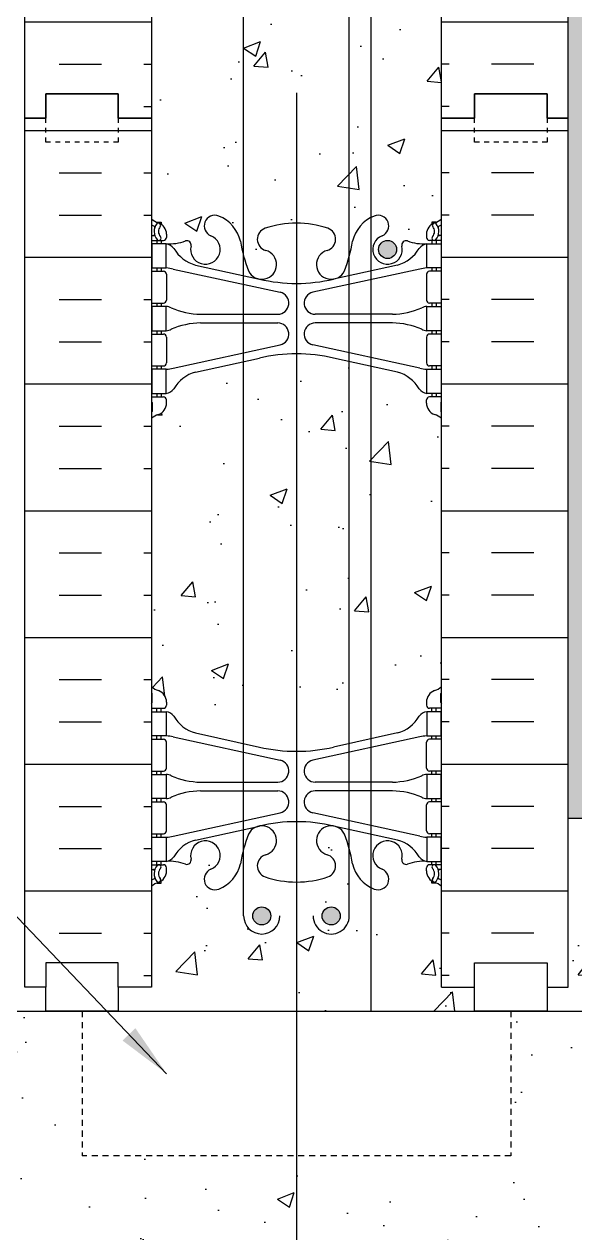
# Model space of a CAD drawing. Header units: inches. Extents: x 199 to 249.2, y 29.3 to 101.
# Drawn here: x 220.39 to 231.78, y 56.04 to 81.08 of the extents above; entities that cross this region are included whole.
import ezdxf

# ---------------------------------------------------------------- set-up
doc = ezdxf.new("R2010")
doc.units = ezdxf.units.IN
doc.header["$MEASUREMENT"] = 0
doc.linetypes.add('DASHED2', pattern=[0.375, 0.25, -0.125])
doc.linetypes.add('HIDDEN2', pattern=[0.1875, 0.125, -0.0625])
for name, color, linetype in [('HATCH', 12, 'Continuous'), ('line25', 2, 'Continuous'), ('LINE3', 3, 'Continuous'), ('LINE50', 5, 'Continuous'), ('LINE9', 9, 'Continuous'), ('TEXT', 4, 'Continuous'), ('Web_Edge', 9, 'Continuous')]:
    doc.layers.add(name, color=color, linetype=linetype)
doc.styles.add('DIM', font='romans.shx', dxfattribs={"width": 0.7})
doc.dimstyles.new('ext_12', dxfattribs={"dimscale": 12, "dimtxt": 0.09375, "dimasz": 0.09375, "dimexe": 0.09375, "dimexo": 0.0625, "dimgap": 0.0625, "dimtad": 1, "dimdec": 1, "dimzin": 3, "dimdsep": 46, "dimlunit": 4, "dimtxsty": 'DIM', "dimcen": 0.09, "dimdle": 0.09375, "dimclrt": 4, "dimadec": 0, "dimazin": 0, "dimtfac": 1, "dimtdec": 1, "dimtmove": 2, "dimatfit": 3, "dimfxl": 1, "dimfrac": 2, "dimtolj": 1, "dimtzin": 0, "dimarcsym": 0})

msp = doc.modelspace()

# ---------------------------------------------------------------- hatches: boundary and pattern name
at = {"layer": 'HATCH'}
h = msp.add_hatch(dxfattribs=at)
h.set_pattern_fill('AR-CONC', color=256, scale=0.5)
h.set_pattern_definition([(49.99999999999999, (0, 0), (3.586300913003767, -0.3137606749129755), [0.375, -4.125]), (355, (0, 0), (-0.693756668065, 3.760960668500059), [0.3, -3.3]), (100.45144446, (0.298858405, -0.02614672), (2.89254423363556, 3.447199954843147), [0.3187009599999999, -3.505710559999999]), (46.18420000000001, (0, 1), (5.336206653357862, -0.8275964039653827), [0.5625, -6.1875]), (96.63563549, (0.444683725, 0.931033465), (4.673309728371142, 4.870593003872752), [0.47805171, -5.258568799999999]), (351.1841639899999, (0, 1), (4.673309725273866, 4.870593001349951), [0.45, -4.950000005]), (21, (0.5, 0.75), (2.984535260592308, -2.013094453326694), [0.375, -4.125]), (326.0000000000001, (0.5, 0.75), (1.216576659607909, 3.625750225234265), [0.3, -3.3]), (71.45144474, (0.74871127, 0.58224213), (4.201111883649856, 1.612655764031769), [0.31870095, -3.50571056]), (37.50000000000001, (0, 0), (0.06079927658645334, 1.664469269156557), [0, -3.26, 0, -3.35, 0, -3.3125]), (7.499999999999999, (0, 0), (1.315347687210743, 1.972058559411801), [0, -1.91, 0, -3.185, 0, -1.2625]), (327.5, (-1.115, 0), (2.669112180862045, -0.1127743586718988), [0, -1.25, 0, -3.9, 0, -5.175]), (317.5, (-1.615, 0), (2.915930846711931, 0.5005249116615886), [0, -1.625, 0, -2.59, 0, -3.675])])
h.paths.add_polyline_path([(229.0226517886006, 90.91552932460948, 0.08241458984433364), (228.8793148351313, 90.99463580117859, -0.3178372451770708), (228.712648168468, 91.23033806155945), (228.7126481684643, 91.29783806156955, -1.129752411930213), (228.7702316841321, 91.42678362848612, -0.2942844303123604), (228.5371488038092, 91.56470058213245, 0.1802479320877592), (228.1126481684238, 91.87144227009055), (227.5648790613991, 91.99182190964733), (227.5648790613991, 84.27650872456537), (228.1126481684238, 84.39688836412215, 0.1802479320877206), (228.5371488038092, 84.70363005208017, -0.2377361625529944), (228.7176481684727, 84.83799257263973), (228.8226481682543, 84.83799257263973), (228.8226481682498, 84.90799257263978), (228.7751481684643, 84.90799257263978, -0.4142135623888782), (228.7126481684643, 84.97049257264315), (228.712648168468, 85.03799257265325, -0.3178372451770486), (228.8793148351313, 85.27369483303409, 0.08241458984433651), (229.0226517886006, 85.35280130960322)])
h.paths.add_polyline_path([(227.5648790613991, 89.45800393014486), (227.116123093678, 89.45800393014486), (227.116123093678, 84.1778885560483), (227.5648790613991, 84.27650872456537)])
h.paths.add_polyline_path([(227.116123093678, 89.45800393014486), (226.4848790613992, 89.45800393014486), (224.9291804835232, 89.45800393014486), (224.9291804835232, 84.1778885560483), (225.2545109776098, 84.1063927978671, 0.0577946906270373), (226.0226517886011, 84.01730630777458, 0.05779469062698253), (226.7907925995916, 84.10639279786713), (227.116123093678, 84.1778885560483)])
h.paths.add_polyline_path([(227.116123093678, 92.0904420781644), (226.7907925995915, 92.1619378363456, 0.05779469062704087), (226.0226517886001, 92.25102432643813, 0.05779469062697688), (225.2545109776097, 92.16193783634559), (224.9291804835232, 92.0904420781644), (224.9291804835232, 89.45800393014486), (226.4848790613992, 89.45800393014486), (227.116123093678, 89.45800393014486)])
h.paths.add_polyline_path([(227.5648790613991, 81.19452258569005, -0.2186815219197751), (227.1825296300793, 81.68503755815638, 0.02649808331861208), (227.116123093678, 81.99577491698597), (227.116123093678, 76.27255571722671, 0.0264980833186196), (227.1825296300793, 76.58329307605639, -0.2186815219197544), (227.5648790613992, 77.07380804852265)])
h.paths.add_polyline_path([(227.116123093678, 81.99577491698597, 0.02662094241525271), (227.0166901758622, 82.29911919007111, 1.553131786923028), (226.6584600765374, 81.87481449842463, -0.7355925422348798), (226.6712449469723, 81.41676792128462, -0.08275514747013606), (226.0226517886006, 81.30867883750489, -0.08275514747013638), (225.3740586302289, 81.4167679212846, -0.7355925422304548), (225.386843500664, 81.8748144984238, 1.553131786919324), (225.0286134013388, 82.29911919007064, 0.02662094241521784), (224.9291804835232, 81.9957749169859), (224.9291804835232, 76.27255571722682, 0.02662094241527095), (225.028613401339, 75.9692114441415, 1.553131786922696), (225.3868435006638, 76.39351613578808, -0.7355925422348797), (225.3740586302289, 76.85156271292809, -0.08275514747013617), (226.0226517886006, 76.95965179670782, -0.08275514747013614), (226.6712449469723, 76.8515627129281, -0.7355925422304541), (226.6584600765372, 76.3935161357889, 1.553131786916183), (227.0166901758621, 75.96921144414117, 0.02662094241529027), (227.116123093678, 76.27255571722671)])
h.paths.add_polyline_path([(229.0226517886006, 79.13416531710635), (229.0226517886006, 81.22318383567612, 0.06439757034050807), (228.9126481684868, 81.28914336093976), (228.8226481684863, 81.28914336093288), (228.8226481684835, 81.33086942085703, -0.2490694201798174), (228.7126481684675, 81.53799257262648), (228.7126481684639, 81.60549257263658, -0.4142135623889448), (228.7751481684639, 81.66799257263995), (228.8226481684617, 81.66799257263993), (228.8226481684572, 81.73799257263994), (228.7176481684722, 81.73799257263994, 0.1004604156420072), (228.3239496984054, 81.68082981679265, -0.6014354320972846), (228.20444622818, 81.78571315921607, 2.182094824738445), (227.794366074315, 81.57280372776697, -1), (227.6309375028862, 81.16428065370532, -0.02439432537858629), (227.5648790613991, 81.19452258569007), (227.5648790613992, 77.07380804852266, -0.02439432537860799), (227.6309375028863, 77.10404998050737, -1), (227.794366074315, 76.69552690644579, 2.182094824737252), (228.2044462281802, 76.48261747499669, -0.6014354320932885), (228.3239496984048, 76.58750081742029, 0.1004604156421776), (228.7176481684722, 76.53033806157276), (228.8226481684572, 76.53033806157276), (228.8226481684617, 76.60033806157277), (228.7751481684639, 76.60033806157276, -0.4142135623889656), (228.7126481684639, 76.66283806157612), (228.7126481684675, 76.73033806158622, -0.2490694201798136), (228.8226481684835, 76.93746121335568), (228.8226481684863, 76.97918727327982), (228.9126481684868, 76.97918727327294, 0.06439757034050785), (229.0226517886006, 77.04514679853658)])
h.paths.add_polyline_path([(228.0951517886008, 76.41234613919852, -1), (227.7201517886008, 76.41234613919852, -1)], flags=16)
h.paths.add_polyline_path([(224.9291804835232, 80.60793153223494), (223.8491804835231, 80.60793153223494), (223.0226517886006, 80.60793153223494), (223.0226517886006, 79.13416531710635), (223.0226517886006, 77.04514679853658, 0.06439757034050997), (223.1326554087144, 76.97918727327294), (223.2226554087149, 76.97918727327982), (223.2226554087177, 76.93746121335568, -0.2490694201798172), (223.3326554087337, 76.73033806158622), (223.3326554087373, 76.66283806157612, -0.4142135623889459), (223.2701554087373, 76.60033806157276), (223.2226554087395, 76.60033806157277), (223.222655408744, 76.53033806157276), (223.327655408729, 76.53033806157276, 0.1004604156424251), (223.7213538787973, 76.58750081742065, -0.6014354320910259), (223.8408573490211, 76.48261747499663, 2.182094824738424), (224.2509375028862, 76.69552690644574, -1), (224.414366074315, 77.10404998050738, -0.24437951135584), (224.8627739471218, 76.58329307605666, 0.02649808331862812), (224.9291804835232, 76.27255571722688)])
h.paths.add_polyline_path([(224.9291804835232, 81.99577491698594, 0.02649808331862201), (224.8627739471219, 81.68503755815622, -0.2443795113559281), (224.4143660743149, 81.16428065370533, -1), (224.2509375028862, 81.57280372776691, 2.182094824737257), (223.840857349021, 81.78571315921602, -0.6014354320394707), (223.7213538788093, 81.68082981678776, 0.1004604156456535), (223.327655408729, 81.73799257263994), (223.222655408744, 81.73799257263994), (223.2226554087395, 81.66799257263993), (223.2701554087373, 81.66799257263995, -0.4142135623889427), (223.3326554087373, 81.60549257263658), (223.3326554087337, 81.53799257262648, -0.2490694201798192), (223.2226554087177, 81.33086942085703), (223.2226554087149, 81.28914336093288), (223.1326554087144, 81.28914336093976, 0.06439757034050848), (223.0226517886006, 81.22318383567612), (223.0226517886006, 80.60793153223494), (223.8491804835231, 80.60793153223494), (224.9291804835232, 80.60793153223494)])
h.paths.add_polyline_path([(226.0226517886006, 74.25102432643813, 0.0577946906270204), (225.2545109776096, 74.16193783634556), (224.9291804835232, 74.0904420781644), (224.9291804835232, 66.17788855604832), (225.2545109776098, 66.10639279786709, 0.05779469062700152), (226.0226517886006, 66.01730630777458)])
h.paths.add_polyline_path([(227.116123093678, 74.09044207816441), (226.7907925995916, 74.16193783634557, 0.05779469062701707), (226.0226517886006, 74.25102432643813), (226.0226517886006, 66.01730630777458, 0.0577946906270165), (226.7907925995916, 66.10639279786713), (227.116123093678, 66.17788855604829)])
h.paths.add_polyline_path([(227.5648790613992, 73.99182190964733), (227.116123093678, 74.09044207816441), (227.116123093678, 66.17788855604829), (227.5648790613992, 66.27650872456537)])
h.paths.add_polyline_path([(229.0226517886006, 72.91552932460948, 0.08241458984433214), (228.8793148351313, 72.99463580117859, -0.3178372451770702), (228.712648168468, 73.23033806155945), (228.7126481684643, 73.29783806156955, -0.4142135623888782), (228.7751481684643, 73.36033806157292), (228.8226481682498, 73.36033806157292), (228.8226481682543, 73.43033806157297), (228.7176481684727, 73.43033806157297, -0.1889729320649002), (228.5617790927842, 73.52518254996244, 0.1963228336438209), (228.1126481684238, 73.87144227009055), (227.5648790613992, 73.99182190964733), (227.5648790613992, 66.27650872456539), (228.1126481684238, 66.39688836412215, 0.1963228336438322), (228.5617790927842, 66.74314808425032, -0.1889729320648419), (228.7176481684727, 66.83799257263973), (228.8226481682543, 66.83799257263973), (228.8226481682498, 66.90799257263978), (228.7751481684643, 66.90799257263978, -0.4142135623888782), (228.7126481684643, 66.97049257264315), (228.712648168468, 67.03799257265325, -0.3178372451770445), (228.8793148351313, 67.27369483303409, 0.08241458984433694), (229.0226517886006, 67.35280130960322)])
h.paths.add_polyline_path([(224.9291804835232, 74.09044207816439), (223.9326554087774, 73.87144227009055, 0.1963228336439633), (223.4835244844168, 73.5251825499621, -0.188972932064472), (223.3276554087284, 73.43033806157297), (223.2226554089468, 73.43033806157297), (223.2226554089514, 73.36033806157292), (223.2701554087369, 73.36033806157292, -0.4142135623888782), (223.3326554087369, 73.29783806156955), (223.3326554087332, 73.23033806155945, -0.3178372451770443), (223.1659887420699, 72.99463580117862, 0.08241458984433689), (223.0226517886006, 72.91552932460948), (223.0226517886006, 67.35280130960322, 0.08241458984433224), (223.1659887420699, 67.27369483303411, -0.31783724517707), (223.3326554087332, 67.03799257265325), (223.3326554087369, 66.97049257264315, -0.4142135623888782), (223.2701554087369, 66.90799257263978), (223.2226554089514, 66.90799257263978), (223.2226554089468, 66.83799257263973), (223.3276554087284, 66.83799257263973, -0.1889729320646667), (223.4835244844169, 66.74314808425048, 0.1963228336439003), (223.9326554087774, 66.39688836412215), (224.9291804835232, 66.1778885560483)])
h.paths.add_polyline_path([(226.0226517886006, 63.30867883750489, -0.08275514747013639), (225.3740586302289, 63.41676792128461, -0.7355925422304368), (225.386843500664, 63.8748144984238, 1.553131786906746), (225.0286134013402, 64.29911919007426, 0.05315652255511358), (224.862773947122, 63.68503755815661, -0.2443795113560741), (224.4143660743149, 63.16428065370533, -1), (224.2509375028862, 63.5728037277669, 2.182094824737262), (223.840857349021, 63.78571315921602, -0.6014354323381078), (223.7213538787375, 63.68082981681354, 0.100460415626342), (223.3276554087291, 63.73799257263994), (223.222655408744, 63.73799257263994), (223.2226554087395, 63.66799257263995), (223.2701554087373, 63.66799257263995, -0.4142135623888782), (223.3326554087373, 63.60549257263658), (223.3326554087337, 63.53799257262648, -0.2490694201798212), (223.2226554087177, 63.33086942085703), (223.2226554087149, 63.28914336093288), (223.1326554087144, 63.28914336093976, 0.0643975703405013), (223.0226517886006, 63.22318383567613), (223.0226517886006, 61.13416531710635), (222.3351517886006, 61.13416531710635), (222.3351517886006, 60.63416531710635), (226.0226517886006, 60.63416531710635)])
h.paths.add_polyline_path([(225.1166804835232, 62.60757992545769, -1), (225.4916804835232, 62.60757992545769, -1)], flags=16)
h.paths.add_polyline_path([(227.5648790613992, 63.19452258569004, -0.2186815219197506), (227.1825296300793, 63.68503755815628, 0.0531565225548757), (227.0166901758622, 64.2991191900713, 1.553131786922456), (226.6584600765374, 63.87481449842464, -0.7355925422348811), (226.6712449469723, 63.41676792128462, -0.08275514747013712), (226.0226517886006, 63.30867883750489), (226.0226517886006, 60.63416531710635), (227.5648790613992, 60.63416531710635)])
h.paths.add_polyline_path([(226.553623093678, 62.60757992545769, -1), (226.928623093678, 62.60757992545769, -1)], flags=16)
h.paths.add_polyline_path([(229.0226517886006, 63.22318383567613, 0.0643975703405012), (228.9126481684868, 63.28914336093976), (228.8226481684863, 63.28914336093288), (228.8226481684835, 63.33086942085703, -0.2490694201798212), (228.7126481684675, 63.53799257262648), (228.7126481684639, 63.60549257263658, -0.4142135623889448), (228.7751481684639, 63.66799257263995), (228.8226481684617, 63.66799257263994), (228.8226481684572, 63.73799257263994), (228.7176481684721, 63.73799257263994, 0.1004604156434692), (228.3239496983999, 63.68082981679054, -0.6014354320747991), (228.20444622818, 63.78571315921607, 2.182094824738471), (227.794366074315, 63.57280372776697, -1), (227.6309375028862, 63.16428065370532, -0.0243943253785752), (227.5648790613992, 63.19452258569004), (227.5648790613992, 60.63416531710636), (229.7101517886006, 60.63416531710636), (229.7101517886006, 61.13416531710635), (229.0226517886006, 61.13416531710635)])
h.paths.add_polyline_path([(229.0226517886006, 97.13416531710635), (229.0226517886005, 99.2231838356762, 0.06439757034045604), (228.9126481684868, 99.28914336093976), (228.8226481684863, 99.28914336093288), (228.8226481684835, 99.33086942085703, -0.2490694201798179), (228.7126481684675, 99.53799257262648), (228.7126481684639, 99.60549257263658, -0.4142135623889448), (228.7751481684639, 99.66799257263995), (228.8226481684617, 99.66799257263993), (228.8226481684572, 99.73799257263994), (228.7176481684722, 99.73799257263994, 0.1004604156421527), (228.3239496984049, 99.68082981679244, -0.6014354320951361), (228.20444622818, 99.78571315921606, 0.1981140704178724), (228.1676973423556, 100.0153623792151), (227.647606234846, 100.0153623792151, 0.4647136103562143), (227.794366074315, 99.57280372776697, -1), (227.6309375028862, 99.16428065370532, -0.02439432537858709), (227.5648790613991, 99.19452258569005), (227.5648790613991, 95.07380804852265, -0.02439432537861765), (227.6309375028863, 95.10404998050737, -1), (227.794366074315, 94.69552690644579, 2.182094824737252), (228.2044462281802, 94.48261747499669, -0.6014354320927149), (228.3239496984047, 94.58750081742033, 0.1004604156422145), (228.7176481684722, 94.53033806157276), (228.8226481684572, 94.53033806157276), (228.8226481684617, 94.60033806157277), (228.7751481684639, 94.60033806157276, -0.4142135623889469), (228.7126481684639, 94.66283806157612), (228.7126481684675, 94.73033806158622, -0.2490694201798184), (228.8226481684835, 94.93746121335568), (228.8226481684863, 94.97918727327982), (228.9126481684868, 94.97918727327294, 0.06439757034050843), (229.0226517886006, 95.04514679853658)])
h.paths.add_polyline_path([(227.5648790613991, 99.19452258569005, -0.2186815219196747), (227.1825296300793, 99.6850375581561, 0.02819155992304487), (227.1107672625681, 100.0153623792151), (227.0226517886006, 100.0153623792151), (226.7894879390895, 99.782198529704, -0.5001835154405188), (226.6712449469723, 99.41676792128462, -0.04255862624563836), (226.3415570923297, 99.33426768294426), (226.0226517886006, 99.0153623792151), (226.0226517886006, 99.30867883750489, -0.08275514747013615), (225.3740586302289, 99.4167679212846, -0.7355925422304503), (225.386843500664, 99.8748144984238, 0.3464975297618164), (225.6089618332736, 100.1799457531645), (225.4299869779757, 100.3006658173636), (225.551260628192, 100.3472184100791, 0.1158664154632628), (225.4458104554848, 100.4385210460993), (225.0226517886006, 100.0153623792151), (224.934536314633, 100.0153623792151, 0.02819155992304342), (224.8627739471219, 99.68503755815611, -0.2443795113558894), (224.4143660743149, 99.16428065370533, -1), (224.2509375028862, 99.57280372776691, 0.4647136103563124), (224.3976973423552, 100.0153623792151), (223.8776062348456, 100.0153623792151, 0.1981140704179446), (223.840857349021, 99.78571315921602, -0.6014354320961791), (223.7213538787957, 99.68082981679267, 0.1004604156419897), (223.327655408729, 99.73799257263994), (223.222655408744, 99.73799257263994), (223.2226554087395, 99.66799257263993), (223.2701554087373, 99.66799257263995, -0.4142135623889448), (223.3326554087373, 99.60549257263658), (223.3326554087337, 99.53799257262648, -0.2490694201798197), (223.2226554087177, 99.33086942085703), (223.2226554087149, 99.28914336093288), (223.1326554087144, 99.28914336093976, 0.06439757034050904), (223.0226517886006, 99.22318383567612), (223.0226517886006, 97.41836489074129), (223.3481326281373, 97.54330527913258), (223.2464016974877, 97.24011847442137), (223.0226517886006, 97.39103969360848), (223.0226517886006, 97.13416531710635), (223.0226517886006, 95.04514679853658, 0.06439757034050851), (223.1326554087144, 94.97918727327294), (223.2226554087149, 94.97918727327982), (223.2226554087177, 94.93746121335568, -0.249069420179818), (223.3326554087337, 94.73033806158622), (223.3326554087373, 94.66283806157612, -0.414213562388948), (223.2701554087373, 94.60033806157276), (223.2226554087395, 94.60033806157277), (223.222655408744, 94.53033806157276), (223.327655408729, 94.53033806157276, 0.1004604156421491), (223.7213538787963, 94.58750081742025, -0.601435432095168), (223.8408573490211, 94.48261747499663, 2.182094824738434), (224.2509375028862, 94.69552690644574, -1), (224.414366074315, 95.10404998050738, -0.2443795113559021), (224.8627739471219, 94.58329307605648, 0.02949457254730983), (224.9387470802498, 94.23792326311134, -0.3742246715988432), (225.9291804835233, 95.09993169206362), (226.1161230936781, 95.09993169206359, -0.3742246715987503), (227.1065564969514, 94.23792326311134, 0.02949457254731274), (227.1825296300793, 94.5832930760565, -0.2186815219197074), (227.5648790613991, 95.07380804852265)])
h.paths.add_polyline_path([(226.3069352692535, 98.7782216265872), (226.0082171981282, 98.804356071401), (226.2491495687578, 99.09148808967107)], flags=16)
h.paths.add_polyline_path([(227.4475155148175, 98.85277296793961), (227.1979455814698, 99.02111001353039), (227.5492472188578, 99.15596207757265)], flags=16)
h.paths.add_polyline_path([(224.9291804835232, 92.0904420781644), (223.9326554087774, 91.87144227009055, 0.1963228336438678), (223.4835244844169, 91.52518254996231, -0.1889729320647602), (223.3276554087284, 91.43033806157297), (223.2226554089468, 91.43033806157297), (223.2226554089514, 91.36033806157292), (223.2701554087369, 91.36033806157292, -0.4142135623888761), (223.3326554087369, 91.29783806156955), (223.3326554087332, 91.23033806155945, -0.3178372451770506), (223.1659887420699, 90.9946358011786, 0.08241458984433603), (223.0226517886006, 90.91552932460948), (223.0226517886006, 89.45800393014486), (224.9291804835232, 89.45800393014486)])
h.paths.add_polyline_path([(224.9291804835232, 89.45800393014486), (223.0226517886006, 89.45800393014486), (223.0226517886006, 85.35280130960322, 0.08241458984433352), (223.1659887420699, 85.27369483303411, -0.3178372451770693), (223.3326554087332, 85.03799257265325), (223.3326554087369, 84.97049257264315, -0.4142135623888782), (223.2701554087369, 84.90799257263978), (223.2226554089514, 84.90799257263978), (223.2226554089468, 84.83799257263973), (223.3276554087284, 84.83799257263973, -0.188972932064653), (223.4835244844169, 84.74314808425049, 0.1963228336439168), (223.9326554087774, 84.39688836412213), (224.9291804835232, 84.1778885560483)])
h = msp.add_hatch(dxfattribs=at)
h.set_pattern_fill('AR-SAND', color=256, scale=0.25, angle=45, style=0)
h.set_pattern_definition([(82.50000000000001, (0, 0), (-0.3517532959774107, 0.3294817806329025), [0, -0.38, 0, -0.425, 0, -0.40625]), (52.49999999999999, (0, 0), (-0.1860343776855215, 0.8117449324259194), [0, -0.205, 0, -0.3425, 0, -0.13125]), (12.5, (-0.2174353352148634, -0.2174353352148633), (0.5495073182225743, 0.5515080957881168), [0, -0.125, 0, -0.45, 0, -0.5875]), (2.499999999999997, (-0.2174353352148634, -0.2174353352148633), (0.3762605408879046, 0.6865657127112752), [0, -0.0625, 0, -0.295, 0, -0.3375])])
h.paths.add_polyline_path([(232.1476517886005, 100.0153623792151), (231.6476517886004, 100.0153623792151), (231.6476517886006, 97.13416531710635), (231.6476517886006, 79.13416531710635), (231.6476517886006, 64.63416531710635), (232.1476517886021, 64.63416531710635)])
h = msp.add_hatch(dxfattribs=at)
h.set_pattern_fill('INSUL', color=256, scale=7, style=0)
h.set_pattern_definition([(0, (-2703.138929922884, -317.8753487456053), (0, 2.625), []), (0, (-2703.138929922884, -317.0003487456053), (0, 2.625), [0.875, -0.875]), (0, (-2703.138929922884, -316.1253487456053), (0, 2.625), [0.875, -0.875])])
h.paths.add_polyline_path([(220.3976517886006, 79.13416531710635), (220.8351517886006, 79.13416531710635), (220.8351517886006, 79.63416531710635), (222.3351517886006, 79.63416531710635), (222.3351517886006, 79.13416531710635), (223.0226517886006, 79.13416531710635), (223.0226517886006, 97.13416531710635), (222.3351517886006, 97.13416531710635), (222.3351517886006, 97.63416531710635), (220.8351517886006, 97.63416531710635), (220.8351517886006, 97.13416531710635), (220.3976517886006, 97.13416531710635)])
h = msp.add_hatch(dxfattribs=at)
h.set_pattern_fill('INSUL', color=256, scale=7, style=0)
h.set_pattern_definition([(180, (3155.184233500085, -317.8753487456053), (0, 2.625), []), (180, (3155.184233500085, -317.0003487456053), (0, 2.625), [0.875, -0.875]), (180, (3155.184233500085, -316.1253487456053), (0, 2.625), [0.875, -0.875])])
h.paths.add_polyline_path([(231.6476517886006, 79.13416531710635), (231.2101517886006, 79.13416531710635), (231.2101517886001, 79.6341653171063), (229.7101517886006, 79.63416531710641), (229.7101517886006, 79.13416531710641), (229.0226517886006, 79.1341653171063), (229.0226517886006, 97.13416531710641), (229.7101517886006, 97.1341653171063), (229.7101517886006, 97.6341653171063), (231.2101517886001, 97.63416531710641), (231.2101517886006, 97.1341653171063), (231.6476517886006, 97.13416531710635)])
h = msp.add_hatch(dxfattribs=at)
h.set_pattern_fill('INSUL', color=256, scale=7, style=0)
h.set_pattern_definition([(0, (-2703.138929922884, -335.8753487456053), (0, 2.625), []), (0, (-2703.138929922884, -335.0003487456053), (0, 2.625), [0.875, -0.875]), (0, (-2703.138929922884, -334.1253487456053), (0, 2.625), [0.875, -0.875])])
h.paths.add_polyline_path([(220.3976517886006, 61.13416531710635), (220.8351517886006, 61.13416531710635), (220.8351517886006, 61.63416531710635), (222.3351517886006, 61.63416531710635), (222.3351517886006, 61.13416531710635), (223.0226517886006, 61.13416531710635), (223.0226517886006, 79.13416531710635), (222.3351517886006, 79.13416531710635), (222.3351517886006, 79.63416531710635), (220.8351517886006, 79.63416531710635), (220.8351517886006, 79.13416531710635), (220.3976517886006, 79.13416531710635)])
h = msp.add_hatch(dxfattribs=at)
h.set_pattern_fill('INSUL', color=256, scale=7, style=0)
h.set_pattern_definition([(180, (3155.184233500085, -335.8753487456053), (0, 2.625), []), (180, (3155.184233500085, -335.0003487456053), (0, 2.625), [0.875, -0.875]), (180, (3155.184233500085, -334.1253487456053), (0, 2.625), [0.875, -0.875])])
h.paths.add_polyline_path([(231.6476517886006, 61.13416531710635), (231.2101517886006, 61.13416531710635), (231.2101517886001, 61.63416531710629), (229.7101517886006, 61.63416531710641), (229.7101517886006, 61.13416531710641), (229.0226517886006, 61.13416531710629), (229.0226517886006, 79.13416531710641), (229.7101517886006, 79.1341653171063), (229.7101517886006, 79.6341653171063), (231.2101517886001, 79.63416531710641), (231.2101517886006, 79.1341653171063), (231.6476517886006, 79.13416531710635)])
h = msp.add_hatch(dxfattribs=at)
h.set_pattern_fill('AR-CONC', color=256, scale=0.5, angle=1, style=0)
h.set_pattern_definition([(51, (0, 0), (3.591230580826696, -0.2511233065023097), [0.375, -4.125]), (356, (0, 0), (-0.7592888197454685, 3.748280132633979), [0.3, -3.3]), (101.4514, (0.2992692052535206, -0.02092691946694936), (2.831944464155655, 3.497154589683885), [0.31870095, -3.50571056]), (47.1842, (-0.01745240643728351, 0.9998476951563913), (5.349836038779046, -0.7343394021712951), [0.5625, -6.1875]), (97.63560000000001, (0.4283672230769162, 0.9386524651984638), (4.58759825445366, 4.951408107247325), [0.47805144, -5.258565]), (352.1842, (-0.01745240643728351, 0.9998476951563913), (4.587594389253899, 4.951411690460441), [0.45, -4.95]), (22, (0.486834542750233, 0.7586119745859352), (3.019214044012298, -1.96070052689655), [0.375, -4.125]), (327, (0.486834542750233, 0.7586119745859352), (1.153113302519168, 3.646430196238836), [0.3, -3.3]), (72.4514, (0.7384356091578219, 0.5952201032835287), (4.172328626442232, 1.685726402824494), [0.31870095, -3.50571056]), (38.50000000000001, (0, 0), (0.03174102237445284, 1.665276856110907), [0, -3.26, 0, -3.35, 0, -3.3125]), (8.5, (0, 0), (1.280730185889973, 1.994714187784866), [0, -1.91, 0, -3.185, 0, -1.2625]), (328.5, (-1.114830180099376, -0.01945943317757112), (2.670673846092011, -0.06617475198372981), [0, -1.25, 0, -3.9, 0, -5.175]), (318.5, (-1.614754027677572, -0.02818563639621287), (2.906751372130045, 0.5513386895730241), [0, -1.625, 0, -2.59, 0, -3.675])])
h.paths.add_polyline_path([(231.6476517886006, 64.63416531710635), (231.6476517886006, 61.13416531710635), (231.2101517886006, 61.13416531710635), (231.2101517886006, 60.63416531710635), (233.6476517886006, 60.63416531710635), (247.6547269711182, 60.63416531710635), (247.6547269711182, 61.25916531710636), (246.6547269711182, 62.25916531710636), (247.6547269711182, 62.25916531710636), (248.6547269711182, 62.25916531710636), (247.6547269711182, 63.25916531710636), (247.6547269711181, 64.63416531710635)])
h = msp.add_hatch(dxfattribs=at)
h.set_pattern_fill('AR-CONC', color=256, scale=0.5, angle=1, style=0)
h.set_pattern_definition([(51, (0, 0), (3.591230580826696, -0.2511233065023097), [0.3749999999999999, -4.124999999999999]), (356, (0, 0), (-0.7592888197454685, 3.748280132633979), [0.3, -3.3]), (101.45144446, (0.2992692106018072, -0.02092693937664123), (2.831941750455917, 3.497156787196365), [0.31870096, -3.50571056]), (47.1842, (-0.01745240643728351, 0.9998476951563913), (5.349837472046096, -0.7343407096767677), [0.5624999999999999, -6.187499999999999]), (97.63563549, (0.4283672230769162, 0.9386524651984638), (4.587594391969651, 4.95141168975386), [0.47805171, -5.258568799999999]), (352.18416399, (-0.01745240643728351, 0.9998476951563913), (4.587594388916875, 4.951411687177387), [0.45, -4.950000005]), (22, (0.486834542750233, 0.7586119745859352), (3.019214044012298, -1.96070052689655), [0.375, -4.125]), (327, (0.486834542750233, 0.7586119745859352), (1.153113302519168, 3.646430196238836), [0.3, -3.3]), (72.45144474, (0.738435711349445, 0.5952202650916627), (4.172327310124123, 1.685729660829792), [0.31870095, -3.50571056]), (38.49999999999999, (0, 0), (0.03174102237445284, 1.665276856110907), [0, -3.26, 0, -3.35, 0, -3.3125]), (8.5, (0, 0), (1.280730185889973, 1.994714187784866), [0, -1.91, 0, -3.185, 0, -1.2625]), (328.5, (-1.114830180099376, -0.01945943317757112), (2.670673846092011, -0.0661747519837296), [0, -1.25, 0, -3.899999999999999, 0, -5.174999999999999]), (318.5, (-1.614754027677572, -0.02818563639621287), (2.906751372130045, 0.5513386895730246), [0, -1.625, 0, -2.59, 0, -3.675])])
h.paths.add_polyline_path([(226.0226517886006, 57.63416531710635), (221.5851517886006, 57.63416531710635), (221.5851517886006, 60.63416531710635), (218.3976517886006, 60.63416531710635), (218.3976517886006, 52.63416531710635), (225.0226517886006, 52.63416531710635), (226.0226517886006, 53.63416531710635)])
h.paths.add_polyline_path([(233.6476517886006, 60.63416531710635), (230.4601517886006, 60.63416531710635), (230.4601517886006, 57.63416531710635), (226.0226517886006, 57.63416531710635), (226.0226517886006, 53.63416531710635), (226.0226517886006, 52.63416531710635), (226.0226517886006, 51.63416531710635), (227.0226517886006, 52.63416531710635), (233.6476517886006, 52.63416531710635)])
at = {"layer": 'LINE3'}
for points in [[(227.7201517886008, 76.41234613919852, 1), (228.0951517886008, 76.41234613919852, 1)], [(225.4916804835232, 62.60757992545769, 1), (225.1166804835232, 62.60757992545769, 1)], [(226.928623093678, 62.60757992545769, 1), (226.553623093678, 62.60757992545769, 1)]]:
    msp.add_hatch(color=256, dxfattribs=at).paths.add_polyline_path(points)

# ---------------------------------------------------------------- linework, layer by layer
at = {"layer": 'HATCH', "linetype": 'HIDDEN2'}
for p, q in [((221.5851517886006, 60.63416531710635), (221.5851517886006, 57.63416531710635)), ((230.4601517886006, 60.63416531710635), (230.4601517886006, 57.63416531710635)), ((230.4601517886006, 57.63416531710635), (221.5851517886006, 57.63416531710635))]:
    msp.add_line(p, q, dxfattribs=at)
at = {"layer": 'line25'}
for p, q in [((223.0226517886006, 97.13416531710635), (223.0226517886006, 79.13416531710635)), ((229.0226517886006, 79.13416531710635), (229.0226517886006, 97.13416531710635)), ((223.0226517886006, 79.13416531710635), (223.0226517886006, 61.13416531710635)), ((229.0226517886006, 61.13416531710635), (229.0226517886006, 79.13416531710635))]:
    msp.add_line(p, q, dxfattribs=at)
at = {"layer": 'LINE3'}
for p, q in [((227.5648790613992, 60.63416531710635), (227.5648790613991, 100.0153623792151)), ((224.9291804835232, 62.60757992545768), (224.9291804835232, 94.09993169206362)), ((227.116123093678, 62.60757992545768), (227.116123093678, 94.09993169206359)), ((226.0226517886006, 79.65437493694822), (226.0226517886006, 53.63416531710635))]:
    msp.add_line(p, q, dxfattribs=at)
for centre in [(227.9076517886008, 76.41234613919852), (225.3041804835232, 62.60757992545769), (226.741123093678, 62.60757992545769)]:
    msp.add_circle(centre, 0.1875, dxfattribs=at)
for centre, start in [((225.3041804835232, 62.60757992545769), 180), ((226.7411230936779, 62.60757992545768), 179.9999999999989)]:
    msp.add_arc(centre, 0.3750000000000568, start, 0, dxfattribs=at)
at = {"layer": 'LINE50'}
for p, q in [((220.3976517886006, 79.13416531710635), (220.3976517886006, 97.13416531710635)), ((231.6476517886006, 79.13416531710635), (231.6476517886006, 97.13416531710635)), ((220.3976517886006, 61.13416531710635), (220.3976517886006, 79.13416531710635)), ((231.6476517886006, 61.13416531710635), (231.6476517886006, 79.13416531710635))]:
    msp.add_line(p, q, dxfattribs=at)
at = {"layer": 'LINE50', "color": 5}
for p, q in [((231.6476517886006, 64.63416531710635), (247.6547269711181, 64.63416531710635)), ((218.3976517886006, 60.63416531710635), (233.6476517886006, 60.63416531710635))]:
    msp.add_line(p, q, dxfattribs=at)
at = {"layer": 'LINE50'}
for points in [[(223.0226517886006, 79.13416531710635), (222.3351517886006, 79.13416531710635), (222.3351517886006, 79.63416531710635), (220.8351517886006, 79.63416531710635), (220.8351517886006, 79.13416531710635), (220.3976517886006, 79.13416531710635)], [(220.3976517886006, 79.13416531710635), (220.8351517886006, 79.13416531710635), (220.8351517886006, 79.63416531710635), (222.3351517886006, 79.63416531710635), (222.3351517886006, 79.13416531710635), (223.0226517886006, 79.13416531710635)], [(229.0226517886006, 79.13416531710635), (229.7101517886006, 79.13416531710635), (229.7101517886006, 79.63416531710635), (231.2101517886006, 79.63416531710635), (231.2101517886006, 79.13416531710635), (231.6476517886006, 79.13416531710635)], [(231.6476517886006, 79.13416531710635), (231.2101517886006, 79.13416531710635), (231.2101517886006, 79.63416531710635), (229.7101517886006, 79.63416531710635), (229.7101517886006, 79.13416531710635), (229.0226517886006, 79.13416531710635)], [(223.0226517886006, 61.13416531710635), (222.3351517886006, 61.13416531710635), (222.3351517886006, 61.63416531710635), (220.8351517886006, 61.63416531710635), (220.8351517886006, 61.13416531710635), (220.3976517886006, 61.13416531710635)], [(229.0226517886006, 61.13416531710635), (229.7101517886006, 61.13416531710635), (229.7101517886006, 61.63416531710635), (231.2101517886006, 61.63416531710635), (231.2101517886006, 61.13416531710635), (231.6476517886006, 61.13416531710635)]]:
    msp.add_lwpolyline(points, dxfattribs=at)
at = {"layer": 'LINE9', "linetype": 'DASHED2', "ltscale": 0.15}
for points in [[(222.3351517886006, 79.13416531710635), (222.3351517886006, 79.13416531710635), (222.3351517886006, 78.63416531710635), (220.8351517886006, 78.63416531710635), (220.8351517886006, 79.13416531710635), (220.8351517886006, 79.13416531710635)], [(231.2101517886006, 79.13416531710635), (231.2101517886006, 79.13416531710635), (231.2101517886006, 78.63416531710635), (229.7101517886006, 78.63416531710635), (229.7101517886006, 79.13416531710635), (229.7101517886006, 79.13416531710635)]]:
    msp.add_lwpolyline(points, dxfattribs=at)
at = {"layer": 'LINE9'}
for points in [[(222.3351517886006, 61.13416531710635), (222.3351517886006, 60.63416531710635), (220.8351517886006, 60.63416531710635), (220.8351517886006, 61.13416531710635)], [(231.2101517886006, 61.13416531710635), (231.2101517886006, 60.63416531710635), (229.7101517886006, 60.63416531710635), (229.7101517886006, 61.13416531710635)]]:
    msp.add_lwpolyline(points, dxfattribs=at)
at = {"layer": 'TEXT'}
msp.add_lwpolyline([(224.929180483523, 80.60793153223494, 0, 0.36, 0), (223.8491804835231, 80.60793153223494, 0, 0, 0), (212.3792500410794, 80.60793153223494, 0, 0, 0)], format="xyseb", dxfattribs=at)
at = {"layer": 'Web_Edge'}
for p, q in [((223.1326554087143, 76.97918727327294), (223.2226554087149, 76.97918727327982)), ((223.2226554087149, 76.97918727327982), (223.2226554087177, 76.93746121335568)), ((228.9126481684869, 76.97918727327294), (228.8226481684863, 76.97918727327982)), ((228.8226481684863, 76.97918727327982), (228.8226481684835, 76.93746121335568)), ((223.0226517886006, 76.70033806157278), (223.0645309451232, 76.70033806157284)), ((223.3326554087337, 76.7303380615918), (223.3326554087373, 76.6628380615756)), ((228.7126481684675, 76.7303380615918), (228.7126481684639, 76.6628380615756)), ((229.0226517886006, 76.70033806157278), (228.980772632078, 76.70033806157284)), ((223.0226517886006, 76.60033806157281), (223.2701554087373, 76.60033806157276)), ((223.1326554087143, 76.6003380615727), (223.1326554087143, 76.53033806157276)), ((223.2226554087395, 76.6003380615727), (223.222655408744, 76.53033806157276)), ((229.0226517886006, 76.60033806157281), (228.7751481684639, 76.60033806157276)), ((228.8226481684617, 76.6003380615727), (228.8226481684572, 76.53033806157276)), ((228.9126481684869, 76.6003380615727), (228.9126481684869, 76.53033806157276)), ((223.0226517886006, 75.96033806157277), (223.2701554087373, 75.96033806157288)), ((223.1326554087143, 76.03033806157276), (223.1326554087143, 75.96033806157283)), ((223.2226554087777, 76.03033806157276), (223.2226554087822, 75.96033806157288)), ((223.3326554087373, 75.89783806157288), (223.3326554087373, 75.36283806157286)), ((223.4716552848984, 76.00653538804835), (225.6828905315563, 75.52497743302968)), ((223.9326554087786, 76.08923385305502), (225.2545109776095, 75.7987382868003)), ((228.5736482923028, 76.00653538804835), (226.3624130456449, 75.52497743302968)), ((228.1126481684226, 76.08923385305502), (226.7907925995917, 75.7987382868003)), ((228.7126481684639, 75.89783806157288), (228.7126481684639, 75.36283806157286)), ((229.0226517886006, 75.96033806157277), (228.7751481684639, 75.96033806157288)), ((228.8226481684235, 76.03033806157276), (228.822648168419, 75.96033806157288)), ((228.9126481684869, 76.03033806157276), (228.9126481684869, 75.96033806157283)), ((223.0226517886006, 75.3003380615728), (223.2701554087373, 75.30033806157286)), ((223.1326554087139, 75.30033806157292), (223.1326554087139, 75.23033806157292)), ((223.222655408825, 75.30033806157286), (223.2226554088295, 75.23033806157292)), ((229.0226517886006, 75.3003380615728), (228.7751481684639, 75.30033806157286)), ((228.8226481683762, 75.30033806157286), (228.8226481683717, 75.23033806157292)), ((228.9126481684873, 75.30033806157292), (228.9126481684873, 75.23033806157292)), ((224.0373813688146, 75.0703380615729), (225.6335230038528, 75.07033806157301)), ((224.0373813688146, 74.89033806157295), (225.6335230038528, 74.890338061573)), ((228.0079222083866, 75.0703380615729), (226.4117805733484, 75.07033806157301)), ((228.0079222083866, 74.89033806157295), (226.4117805733484, 74.890338061573)), ((223.0226517886006, 74.66033806157276), (223.2701554087373, 74.66033806157287)), ((223.1326554087139, 74.73033806157292), (223.1326554087139, 74.66033806157282)), ((223.2226554088618, 74.73033806157292), (223.2226554088664, 74.66033806157293)), ((229.0226517886006, 74.66033806157276), (228.7751481684639, 74.66033806157287)), ((228.8226481683394, 74.73033806157292), (228.8226481683348, 74.66033806157293)), ((228.9126481684873, 74.73033806157292), (228.9126481684873, 74.66033806157282)), ((223.3326554087378, 74.59783806157287), (223.3326554087378, 74.06283806157285)), ((223.4716552848984, 73.9541407350975), (225.6828905315563, 74.43569869011617)), ((228.5736482923028, 73.9541407350975), (226.3624130456449, 74.43569869011617)), ((228.7126481684634, 74.59783806157287), (228.7126481684634, 74.06283806157285)), ((223.9326554087786, 73.87144227009082), (225.2545109776095, 74.16193783634554)), ((228.1126481684226, 73.87144227009082), (226.7907925995917, 74.16193783634554)), ((223.0226517886006, 74.00033806157279), (223.2701554087378, 74.00033806157285)), ((223.1326554087139, 74.00033806157279), (223.1326554087139, 73.93033806157297)), ((223.2226554089091, 74.0003380615729), (223.2226554089137, 73.93033806157297)), ((229.0226517886006, 74.00033806157279), (228.7751481684634, 74.00033806157285)), ((228.8226481682921, 74.0003380615729), (228.8226481682875, 73.93033806157297)), ((228.9126481684873, 74.00033806157279), (228.9126481684873, 73.93033806157297)), ((223.0226517886006, 73.36033806157292), (223.2701554087369, 73.36033806157292)), ((223.1326554087139, 73.43033806157297), (223.1326554087139, 73.36033806157292)), ((223.2226554089468, 73.43033806157297), (223.2226554089514, 73.36033806157297)), ((229.0226517886006, 73.36033806157292), (228.7751481684643, 73.36033806157292)), ((228.8226481682543, 73.43033806157297), (228.8226481682498, 73.36033806157297)), ((228.9126481684873, 73.43033806157297), (228.9126481684873, 73.36033806157292)), ((223.0326554089991, 73.24033806157428), (223.0326554090141, 73.05426800319776)), ((223.3326554087332, 73.23033806155388), (223.3326554087369, 73.29783806157008)), ((228.712648168468, 73.23033806155388), (228.7126481684643, 73.29783806157008)), ((229.0126481682021, 73.24033806157428), (229.0126481681871, 73.05426800319776)), ((223.0326554089991, 67.02799257263842), (223.0326554090141, 67.21406263101494)), ((229.0126481682021, 67.02799257263842), (229.0126481681871, 67.21406263101494)), ((223.0226517886006, 66.90799257263978), (223.2701554087369, 66.90799257263978)), ((223.1326554087139, 66.83799257263973), (223.1326554087139, 66.90799257263978)), ((223.2226554089468, 66.83799257263973), (223.2226554089514, 66.90799257263973)), ((223.3326554087332, 67.03799257265882), (223.3326554087369, 66.97049257264263)), ((228.712648168468, 67.03799257265882), (228.7126481684643, 66.97049257264263)), ((229.0226517886006, 66.90799257263978), (228.7751481684643, 66.90799257263978)), ((228.8226481682543, 66.83799257263973), (228.8226481682498, 66.90799257263973)), ((228.9126481684873, 66.83799257263973), (228.9126481684873, 66.90799257263978)), ((223.9326554087786, 66.39688836412188), (225.2545109776095, 66.10639279786716)), ((228.1126481684226, 66.39688836412188), (226.7907925995917, 66.10639279786716)), ((223.0226517886006, 66.26799257263991), (223.2701554087378, 66.26799257263986)), ((223.1326554087139, 66.26799257263991), (223.1326554087139, 66.33799257263973)), ((223.2226554089091, 66.2679925726398), (223.2226554089137, 66.33799257263973)), ((223.3326554087378, 65.67049257263983), (223.3326554087378, 66.20549257263986)), ((223.4716552848984, 66.3141898991152), (225.6828905315563, 65.83263194409653)), ((228.5736482923028, 66.3141898991152), (226.3624130456449, 65.83263194409653)), ((228.7126481684634, 65.67049257263983), (228.7126481684634, 66.20549257263986)), ((229.0226517886006, 66.26799257263991), (228.7751481684634, 66.26799257263986)), ((228.8226481682921, 66.2679925726398), (228.8226481682875, 66.33799257263973)), ((228.9126481684873, 66.26799257263991), (228.9126481684873, 66.33799257263973)), ((223.0226517886006, 65.60799257263994), (223.2701554087373, 65.60799257263983)), ((223.1326554087139, 65.53799257263978), (223.1326554087139, 65.60799257263989)), ((223.2226554088618, 65.53799257263978), (223.2226554088664, 65.60799257263977)), ((229.0226517886006, 65.60799257263994), (228.7751481684639, 65.60799257263983)), ((228.8226481683394, 65.53799257263978), (228.8226481683348, 65.60799257263977)), ((228.9126481684873, 65.53799257263978), (228.9126481684873, 65.60799257263989)), ((224.0373813688146, 65.37799257263976), (225.6335230038528, 65.3779925726397)), ((228.0079222083866, 65.37799257263976), (226.4117805733484, 65.3779925726397)), ((224.0373813688146, 65.1979925726398), (225.6335230038528, 65.19799257263969)), ((228.0079222083866, 65.1979925726398), (226.4117805733484, 65.19799257263969)), ((223.0226517886006, 64.9679925726399), (223.2701554087373, 64.96799257263984)), ((223.1326554087139, 64.96799257263979), (223.1326554087139, 65.03799257263978)), ((223.222655408825, 64.96799257263984), (223.2226554088295, 65.03799257263978)), ((223.3326554087373, 64.37049257263982), (223.3326554087373, 64.90549257263984)), ((228.7126481684639, 64.37049257263982), (228.7126481684639, 64.90549257263984)), ((229.0226517886006, 64.9679925726399), (228.7751481684639, 64.96799257263984)), ((228.8226481683762, 64.96799257263984), (228.8226481683717, 65.03799257263978)), ((228.9126481684873, 64.96799257263979), (228.9126481684873, 65.03799257263978)), ((223.4716552848984, 64.26179524616435), (225.6828905315563, 64.74335320118303)), ((228.5736482923028, 64.26179524616435), (226.3624130456449, 64.74335320118303)), ((223.9326554087786, 64.17909678115768), (225.2545109776095, 64.4695923474124)), ((228.1126481684226, 64.17909678115768), (226.7907925995917, 64.4695923474124)), ((223.0226517886006, 64.30799257263993), (223.2701554087373, 64.30799257263982)), ((223.1326554087143, 64.23799257263994), (223.1326554087143, 64.30799257263988)), ((223.2226554087777, 64.23799257263994), (223.2226554087822, 64.30799257263982)), ((229.0226517886006, 64.30799257263993), (228.7751481684639, 64.30799257263982)), ((228.8226481684235, 64.23799257263994), (228.822648168419, 64.30799257263982)), ((228.9126481684869, 64.23799257263994), (228.9126481684869, 64.30799257263988)), ((223.0226517886006, 63.66799257263989), (223.2701554087373, 63.66799257263995)), ((223.1326554087143, 63.66799257264), (223.1326554087143, 63.73799257263994)), ((223.2226554087395, 63.66799257264), (223.222655408744, 63.73799257263994)), ((223.3326554087337, 63.53799257262091), (223.3326554087373, 63.6054925726371)), ((228.7126481684675, 63.53799257262091), (228.7126481684639, 63.6054925726371)), ((229.0226517886006, 63.66799257263989), (228.7751481684639, 63.66799257263995)), ((228.8226481684617, 63.66799257264), (228.8226481684572, 63.73799257263994)), ((228.9126481684869, 63.66799257264), (228.9126481684869, 63.73799257263994)), ((223.0226517886006, 63.56799257263992), (223.0645309451232, 63.56799257263987)), ((229.0226517886006, 63.56799257263992), (228.980772632078, 63.56799257263987)), ((223.1326554087143, 63.28914336093976), (223.2226554087149, 63.28914336093288)), ((223.2226554087149, 63.28914336093288), (223.2226554087177, 63.33086942085703)), ((228.8226481684863, 63.28914336093288), (228.8226481684835, 63.33086942085703)), ((228.9126481684869, 63.28914336093976), (228.8226481684863, 63.28914336093288))]:
    msp.add_line(p, q, dxfattribs=at)
for points in [[(223.0276554087293, 76.03033806157276), (223.3276554087295, 76.03033806157276), (223.3276554087295, 76.53033806157276), (223.0276554087293, 76.53033806157276)], [(229.0176481684719, 76.03033806157276), (228.7176481684717, 76.03033806157276), (228.7176481684717, 76.53033806157276), (229.0176481684719, 76.53033806157276)], [(223.0276554088144, 74.73033806157292), (223.3276554088145, 74.73033806157292), (223.3276554088145, 75.23033806157292), (223.0276554088144, 75.23033806157292)], [(229.0176481683868, 74.73033806157292), (228.7176481683867, 74.73033806157292), (228.7176481683867, 75.23033806157292), (229.0176481683868, 75.23033806157292)], [(223.0276554088989, 73.43033806157297), (223.3276554088991, 73.43033806157297), (223.3276554088991, 73.93033806157297), (223.0276554088989, 73.93033806157297)], [(229.0176481683023, 73.43033806157297), (228.7176481683021, 73.43033806157297), (228.7176481683021, 73.93033806157297), (229.0176481683023, 73.93033806157297)], [(223.0276554088989, 66.83799257263973), (223.3276554088991, 66.83799257263973), (223.3276554088991, 66.33799257263973), (223.0276554088989, 66.33799257263973)], [(229.0176481683023, 66.83799257263973), (228.7176481683021, 66.83799257263973), (228.7176481683021, 66.33799257263973), (229.0176481683023, 66.33799257263973)], [(223.0276554088144, 65.53799257263978), (223.3276554088145, 65.53799257263978), (223.3276554088145, 65.03799257263978), (223.0276554088144, 65.03799257263978)], [(229.0176481683868, 65.53799257263978), (228.7176481683867, 65.53799257263978), (228.7176481683867, 65.03799257263978), (229.0176481683868, 65.03799257263978)], [(223.0276554087293, 64.23799257263994), (223.3276554087295, 64.23799257263994), (223.3276554087295, 63.73799257263994), (223.0276554087293, 63.73799257263994)], [(229.0176481684719, 64.23799257263994), (228.7176481684717, 64.23799257263994), (228.7176481684717, 63.73799257263994), (229.0176481684719, 63.73799257263994)]]:
    msp.add_lwpolyline(points, close=True, dxfattribs=at)
for centre, radius, start, end in [((224.3326517886005, 76.89978844347655), 0.22, 68.19625201055801, 248.196252010558), ((227.7126517886007, 76.89978844347655), 0.22, 291.803747989442, 111.803747989442), ((223.3326554087437, 77.43744484275572), 0.5, 231.683336800362, 250.5287793646987), ((223.3326554087437, 77.43744484275572), 0.6, 238.8906737236153, 245.0747707145236), ((223.3263628171888, 76.78489746790586), 0.25, 140.1145119962552, 222.4608678427969), ((223.0713656002775, 76.87519255419517), 0.02, 340.7916022097032, 65.07477071475527), ((223.1685964461342, 76.91579416124483), 0.04500919725234097, 319.1878992333822, 141.4480006768613), ((223.0826554087337, 76.73033806157275), 0.25, 4.360973023723161e-09, 70.52877936469868), ((223.3263628171888, 76.78489746790586), 0.16, 140.0000771989634, 222.4608678427606), ((224.1376517886004, 76.41234613919852), 0.745, 13.26522148387402, 68.19625201061426), ((226.0226517886006, 74.95965179670782), 2, 90, 108.9229639063547), ((226.0226517886006, 74.95965179670782), 2, 71.07703609364528, 90), ((227.9076517886008, 76.41234613919852), 0.745, 111.8037479893858, 166.734778516126), ((228.9626481684675, 76.73033806157275), 0.25, 109.4712206353013, 179.999999995639), ((228.876707131067, 76.91579416124483), 0.04500919725234097, 38.55199932313867, 220.8121007666178), ((228.7189407600124, 76.78489746790586), 0.16, 317.5391321572394, 39.99992280103658), ((228.7126481684575, 77.43744484275572), 0.5, 289.4712206353013, 308.316663199638), ((228.7189407600124, 76.78489746790586), 0.25, 317.5391321572031, 39.88548800374485), ((228.9739379769237, 76.87519255419517), 0.02, 114.9252292852447, 199.2083977902967), ((228.7126481684575, 77.43744484275572), 0.6, 294.9252292854764, 301.1093262763848), ((223.0645309451232, 76.72033806157282), 0.02, 270, 14.15406579579653), ((223.1751264077177, 76.64650473525586), 0.04500000000006049, 222.4608678430124, 42.46086784271794), ((223.2701554087373, 76.66283806157276), 0.0625, 270, 2.605510395054913e-09), ((224.1376517886004, 76.41234613919852), 0.305, 166.679505668089, 68.19625201061426), ((225.4518898092336, 76.62453340298151), 0.2400000000001666, 108.9229639064374, 254.2746540496554), ((226.5934137679676, 76.62453340298151), 0.2400000000001666, 285.7253459503446, 71.07703609356263), ((227.9076517886008, 76.41234613919852), 0.305, 111.8037479893858, 13.32049433191102), ((228.7751481684639, 76.66283806157276), 0.0625, 179.9999999973945, 270), ((228.8701771694835, 76.64650473525586), 0.04500000000006049, 137.5391321572821, 317.5391321569876), ((228.980772632078, 76.72033806157282), 0.02, 165.8459342042035, 270), ((223.3836883528773, 77.52876698201231), 1, 266.7878664379244, 289.9067031613392), ((223.2845970644583, 76.28407401834141), 0.25, 37.27766183479558, 80.0823022211798), ((224.1320268175821, 76.8122490958761), 0.75, 210.1549804662903, 254.5838091142819), ((223.753278661932, 76.50335327900268), 0.09, 346.6795056681079, 108.8651388026242), ((227.8256152890515, 77.05400655849843), 3, 189.0272674072227, 201.1983899770564), ((225.3041804835232, 76.09993169206359), 0.3050000000005331, 205.3781731784829, 74.27465404970955), ((226.741123093678, 76.09993169206359), 0.3050000000005331, 105.7253459502904, 334.6218268215171), ((224.2196882881497, 77.05400655849843), 3, 338.8016100229436, 350.9727325927773), ((227.9132767596191, 76.8122490958761), 0.75, 285.4161908857182, 329.8450195337097), ((228.2920249152692, 76.50335327900268), 0.09, 71.13486119737583, 193.3204943318921), ((228.6616152243239, 77.52876698201231), 1, 250.0932968386608, 273.2121335620756), ((228.7607065127429, 76.28407401834141), 0.25, 99.91769777882021, 142.7223381652044), ((223.2701554087373, 75.89783806157288), 0.0625, 0, 90.00000000002606), ((223.2370066477745, 75.03445513565362), 1, 76.42908795296458, 84.79906907891687), ((228.8082969294267, 75.03445513565362), 1, 95.20093092108311, 103.5709120470354), ((228.7751481684639, 75.89783806157288), 0.0625, 89.99999999997395, 180), ((226.0226517886011, 79.06580999536567), 3.356158198657953, 256.7691508398022, 270), ((226.0226517886001, 79.06580999536567), 3.356158198657953, 270, 283.2308491601977), ((223.2701554087373, 75.36283806157286), 0.0625, 270.000000000026, 0), ((225.6335230038528, 75.30033806157303), 0.23, 270, 77.6055086569842), ((226.4117805733484, 75.30033806157303), 0.23, 102.3944913430158, 270), ((228.7751481684639, 75.36283806157286), 0.0625, 180, 269.9999999999739), ((223.3235326537277, 75.01165440218347), 0.218722518258797, 60.49374658855739, 88.91995365505842), ((224.067531129632, 76.67005397132772), 1.6, 246.5673388929689, 268.9202773152411), ((227.9777724475692, 76.67005397132772), 1.6, 271.0797226847589, 293.432661107031), ((228.7217709234735, 75.01165440218347), 0.218722518258797, 91.08004634494158, 119.5062534114426), ((224.067531129632, 73.29062215181813), 1.6, 91.07972268475895, 113.4326611070311), ((224.067531129632, 73.29062215181813), 1.6, 91.07972268475895, 113.4326611070311), ((225.6335230038528, 74.66033806157282), 0.23, 282.3944913430158, 90), ((226.4117805733484, 74.66033806157282), 0.23, 90, 257.6055086569842), ((227.9777724475692, 73.29062215181813), 1.6, 66.56733889296896, 88.92027731524108), ((227.9777724475692, 73.29062215181813), 1.6, 66.56733889296896, 88.92027731524108), ((223.2701554087378, 74.59783806157287), 0.0625, 0, 90.00000000002606), ((223.3235326537277, 74.94902172096238), 0.218722518258797, 271.0800463449416, 299.5062534114426), ((223.3235326537277, 74.94902172096238), 0.218722518258797, 271.0800463449416, 299.5062534114426), ((228.7217709234735, 74.94902172096238), 0.218722518258797, 240.4937465885574, 268.9199536550584), ((228.7217709234735, 74.94902172096238), 0.218722518258797, 240.4937465885574, 268.9199536550584), ((228.7751481684634, 74.59783806157287), 0.0625, 89.99999999997395, 180), ((226.0226517886011, 70.89486612778018), 3.356158198657953, 90, 103.2308491601978), ((226.0226517886001, 70.89486612778018), 3.356158198657953, 76.76915083980225, 90), ((223.2701554087378, 74.06283806157285), 0.0625, 270.000000000026, 0), ((223.2370066477745, 74.92622098749223), 1, 275.2009309210832, 283.5709120470354), ((224.1320268175821, 73.14842702726975), 0.75, 105.4161908857181, 149.8450195337097), ((227.9132767596191, 73.14842702726975), 0.75, 30.15498046629029, 74.58380911428188), ((228.8082969294267, 74.92622098749223), 1, 256.4290879529646, 264.7990690789169), ((228.7751481684634, 74.06283806157285), 0.0625, 180, 269.9999999999739), ((223.2701554087369, 73.29783806157292), 0.0625, 359.9999999973945, 90), ((223.2845970644583, 73.67660210480443), 0.25, 279.9176977788202, 322.7223381652044), ((228.7607065127429, 73.67660210480443), 0.25, 217.2776618347956, 260.0823022211798), ((228.7751481684643, 73.29783806157292), 0.0625, 90, 180.0000000026055), ((223.0126554089991, 73.24033806157274), 0.02, 4.432624559587171e-09, 60.01197545934035), ((223.0826554087332, 73.23033806157292), 0.25, 289.4712206353013, 359.999999995639), ((228.962648168468, 73.23033806157292), 0.25, 180.000000004361, 250.5287793646987), ((229.0326481682021, 73.24033806157274), 0.02, 119.9880245406597, 179.9999999955674), ((223.3326554087432, 72.52323128038995), 0.6, 121.0729509072343, 121.1093262763504), ((223.3326554087432, 72.52323128038995), 0.5, 109.4712206353013, 128.3166631995742), ((223.0126554090137, 73.05426800319611), 0.02, 301.0729509076616, 4.72248759103703e-09), ((228.7126481684579, 72.52323128038995), 0.5, 51.68333680042587, 70.52877936469868), ((229.0326481681875, 73.05426800319611), 0.02, 179.9999999952775, 238.9270490923383), ((228.7126481684579, 72.52323128038995), 0.6, 58.89067372364962, 58.92704909276567), ((223.3326554087432, 67.74509935382275), 0.5, 231.6833368004258, 250.5287793646987), ((228.7126481684579, 67.74509935382275), 0.5, 289.4712206353013, 308.3166631995741), ((223.3326554087432, 67.74509935382275), 0.6, 238.8906737236496, 238.9270490927657), ((223.0126554090137, 67.21406263101659), 0.02, 359.9999999952775, 58.92704909233837), ((223.0826554087332, 67.03799257263978), 0.25, 4.360973023723161e-09, 70.52877936469868), ((228.962648168468, 67.03799257263978), 0.25, 109.4712206353013, 179.999999995639), ((229.0326481681875, 67.21406263101659), 0.02, 121.0729509076616, 180.0000000047225), ((228.7126481684579, 67.74509935382275), 0.6, 301.0729509072343, 301.1093262763504), ((223.0126554089991, 67.02799257263996), 0.02, 299.9880245406596, 359.9999999955674), ((223.2701554087369, 66.97049257263978), 0.0625, 270, 2.605510395054913e-09), ((228.7751481684643, 66.97049257263978), 0.0625, 179.9999999973945, 270), ((229.0326481682021, 67.02799257263996), 0.02, 180.0000000044326, 240.0119754593404), ((223.2845970644583, 66.59172852940827), 0.25, 37.27766183479558, 80.0823022211798), ((224.1320268175821, 67.11990360694296), 0.75, 210.1549804662903, 254.5838091142819), ((227.9132767596191, 67.11990360694296), 0.75, 285.4161908857182, 329.8450195337097), ((228.7607065127429, 66.59172852940827), 0.25, 99.91769777882021, 142.7223381652044), ((223.2701554087378, 66.20549257263986), 0.0625, 0, 89.99999999997395), ((223.2370066477745, 65.34210964672047), 1, 76.42908795296458, 84.79906907891687), ((226.0226517886011, 69.37346450643253), 3.356158198657953, 256.7691508398022, 270), ((226.0226517886001, 69.37346450643253), 3.356158198657953, 270, 283.2308491601977), ((228.8082969294267, 65.34210964672047), 1, 95.20093092108311, 103.5709120470354), ((228.7751481684634, 66.20549257263986), 0.0625, 90.00000000002606, 180), ((223.2701554087378, 65.67049257263983), 0.0625, 269.9999999999739, 0), ((225.6335230038528, 65.60799257263989), 0.23, 270, 77.6055086569842), ((226.4117805733484, 65.60799257263989), 0.23, 102.3944913430158, 270), ((228.7751481684634, 65.67049257263983), 0.0625, 180, 270.000000000026), ((223.3235326537277, 65.31930891325032), 0.218722518258797, 60.49374658855739, 88.91995365505842), ((223.3235326537277, 65.31930891325032), 0.218722518258797, 60.49374658855739, 88.91995365505842), ((224.067531129632, 66.97770848239458), 1.6, 246.5673388929689, 268.9202773152411), ((224.067531129632, 66.97770848239458), 1.6, 246.5673388929689, 268.9202773152411), ((227.9777724475692, 66.97770848239458), 1.6, 271.0797226847589, 293.432661107031), ((227.9777724475692, 66.97770848239458), 1.6, 271.0797226847589, 293.432661107031), ((228.7217709234735, 65.31930891325032), 0.218722518258797, 91.08004634494158, 119.5062534114426), ((228.7217709234735, 65.31930891325032), 0.218722518258797, 91.08004634494158, 119.5062534114426), ((224.067531129632, 63.59827666288498), 1.6, 91.07972268475895, 113.4326611070311), ((225.6335230038528, 64.96799257263967), 0.23, 282.3944913430158, 90), ((226.4117805733484, 64.96799257263967), 0.23, 90, 257.6055086569842), ((227.9777724475692, 63.59827666288498), 1.6, 66.56733889296896, 88.92027731524108), ((223.2701554087373, 64.90549257263984), 0.0625, 0, 89.99999999997395), ((223.3235326537277, 65.25667623202924), 0.218722518258797, 271.0800463449416, 299.5062534114426), ((228.7217709234735, 65.25667623202924), 0.218722518258797, 240.4937465885574, 268.9199536550584), ((228.7751481684639, 64.90549257263984), 0.0625, 90.00000000002606, 180), ((223.2701554087373, 64.37049257263982), 0.0625, 269.9999999999739, 0), ((225.3041804835232, 64.16839894214911), 0.3050000000005331, 285.7253459502904, 154.6218268215171), ((226.0226517886011, 61.20252063884703), 3.356158198657953, 90, 103.2308491601978), ((226.0226517886001, 61.20252063884703), 3.356158198657953, 76.76915083980225, 90), ((226.741123093678, 64.16839894214911), 0.3050000000005331, 25.37817317848288, 254.2746540497095), ((228.7751481684639, 64.37049257263982), 0.0625, 180, 270.000000000026), ((223.2370066477745, 65.23387549855909), 1, 275.2009309210832, 283.5709120470354), ((224.1320268175821, 63.4560815383366), 0.75, 105.4161908857181, 149.8450195337097), ((224.1376517886004, 63.85598449501418), 0.305, 291.8037479893857, 193.320494331911), ((227.8256152890515, 63.21432407571427), 3, 158.8016100229437, 170.9727325927774), ((224.2196882881497, 63.21432407571427), 3, 9.027267407222654, 21.19838997705634), ((227.9076517886008, 63.85598449501418), 0.305, 346.679505668089, 248.1962520106143), ((227.9132767596191, 63.4560815383366), 0.75, 30.15498046629029, 74.58380911428188), ((228.8082969294267, 65.23387549855909), 1, 256.4290879529646, 264.7990690789169), ((225.4518898092336, 63.64379723123119), 0.2400000000001666, 105.7253459503446, 251.0770360935626), ((226.5934137679676, 63.64379723123119), 0.2400000000001666, 288.9229639064374, 74.27465404965542), ((223.3263628171888, 63.48343316630684), 0.25, 137.5391321572031, 219.8854880037448), ((223.1751264077177, 63.62182589895684), 0.04500000000006049, 317.5391321572821, 137.5391321569876), ((223.2701554087373, 63.60549257263995), 0.0625, 359.9999999973945, 90), ((223.2845970644583, 63.98425661587129), 0.25, 279.9176977788202, 322.7223381652044), ((223.3836883528773, 62.73956365220039), 1, 70.09329683866083, 93.21213356207562), ((223.753278661932, 63.76497735521002), 0.09, 251.1348611973758, 13.32049433189205), ((224.1376517886004, 63.85598449501418), 0.745, 291.8037479893857, 346.734778516126), ((227.9076517886008, 63.85598449501418), 0.745, 193.265221483874, 248.1962520106143), ((228.2920249152692, 63.76497735521002), 0.09, 166.679505668108, 288.8651388026242), ((228.6616152243239, 62.73956365220039), 1, 86.78786643792436, 109.9067031613392), ((228.7607065127429, 63.98425661587129), 0.25, 217.2776618347956, 260.0823022211798), ((228.7751481684639, 63.60549257263995), 0.0625, 90, 180.0000000026055), ((228.8701771694835, 63.62182589895684), 0.04500000000006049, 42.46086784301244, 222.4608678427179), ((228.7189407600124, 63.48343316630684), 0.25, 320.1145119962551, 42.46086784279687), ((223.3326554087437, 62.83088579145698), 0.6, 114.9252292854764, 121.1093262763847), ((223.0645309451232, 63.54799257263988), 0.02, 345.8459342042035, 90), ((223.0713656002775, 63.39313808001754), 0.02, 294.9252292852447, 19.20839779029676), ((223.1685964461342, 63.35253647296787), 0.04500919725234097, 218.5519993231387, 40.81210076661785), ((223.0826554087337, 63.53799257263995), 0.25, 289.4712206353013, 359.999999995639), ((223.3263628171888, 63.48343316630684), 0.16, 137.5391321572394, 219.9999228010366), ((224.3326517886005, 63.36854219073615), 0.22, 111.803747989442, 291.803747989442), ((226.0226517886006, 65.30867883750489), 2, 251.0770360936452, 270), ((226.0226517886006, 65.30867883750489), 2, 270, 288.9229639063547), ((227.7126517886007, 63.36854219073615), 0.22, 248.196252010558, 68.19625201055801), ((228.9626481684675, 63.53799257263995), 0.25, 180.000000004361, 250.5287793646987), ((228.876707131067, 63.35253647296787), 0.04500919725234097, 139.1878992333822, 321.4480006768613), ((228.7189407600124, 63.48343316630684), 0.16, 320.0000771989634, 42.46086784276055), ((228.9739379769237, 63.39313808001754), 0.02, 160.7916022097033, 245.0747707147553), ((228.980772632078, 63.54799257263988), 0.02, 90, 194.1540657957965), ((228.7126481684575, 62.83088579145698), 0.6, 58.89067372361528, 65.0747707145236), ((223.3326554087437, 62.83088579145698), 0.5, 109.4712206353013, 128.316663199638), ((228.7126481684575, 62.83088579145698), 0.5, 51.68333680036202, 70.52877936469868)]:
    msp.add_arc(centre, radius, start, end, dxfattribs=at)

# ---------------------------------------------------------------- leaders
at = {"layer": 'TEXT'}
msp.add_leader([(223.3331808498241, 59.33944059039348), (213.4820717020079, 69.65859494439081), (210.6779676592096, 69.65859494439081)], dimstyle='ext_12', override={"dimgap": 0.0625, "dimtad": 0}, dxfattribs=at)

doc.saveas('drawing.dxf')
